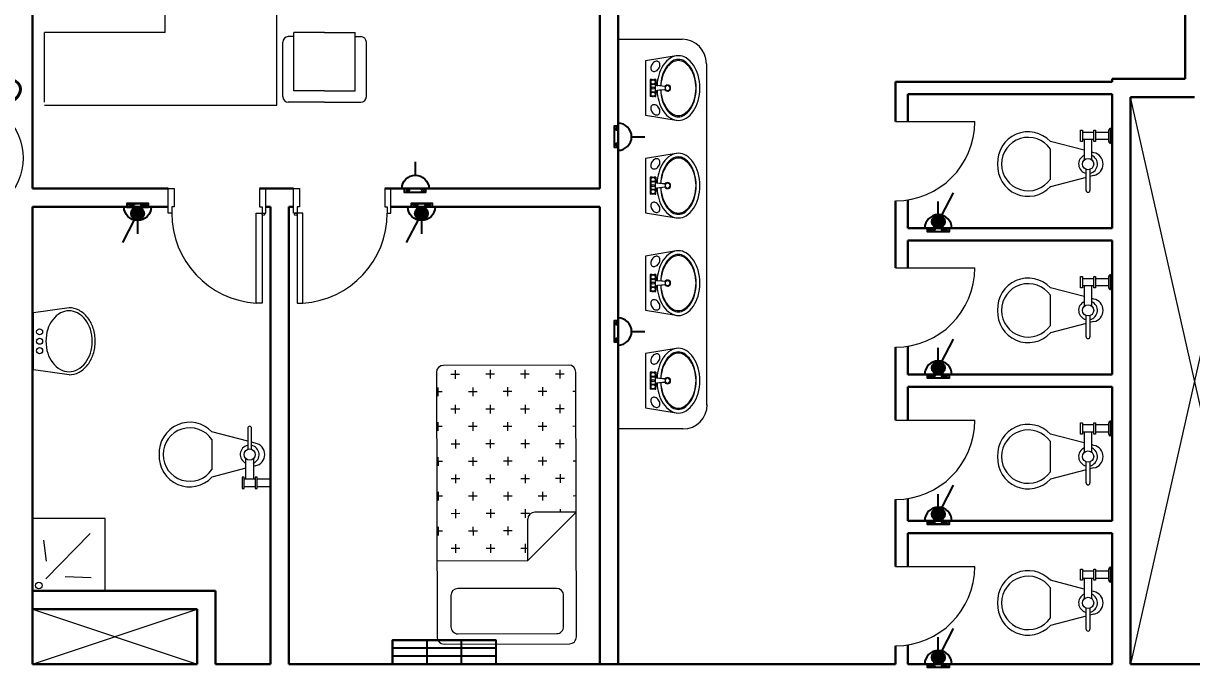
# Model space of a CAD drawing. Extents: x -15 to 148, y 313 to 399.
# Drawn here: x 70.2 to 79.78, y 367.85 to 373.13 of the extents above; entities that cross this region are included whole.
import ezdxf

# ---------------------------------------------------------------- set-up
doc = ezdxf.new("R2010")
doc.units = 0
doc.header["$LTSCALE"] = 0.15
doc.layers.get('0').update_dxf_attribs({"color": 252})
for name, color, linetype in [('0 BDH', 252, 'Continuous'), ('0 CCTV', 252, 'Continuous'), ('0 NAMES', 252, 'Continuous'), ('0 sockets', 252, 'Continuous'), ('0 UPS WIRING', 252, 'Continuous'), ('CCTV', 4, 'Continuous'), ('E- Power- SYM', 4, 'Continuous'), ('E-SOCK', 2, 'Continuous'), ('Lighting Swiches Layer', 4, 'Continuous')]:
    doc.layers.add(name, color=color, linetype=linetype)
for name, color, linetype, lineweight in [('anal', 252, 'Continuous', 20), ('DOOR', 252, 'Continuous', 20), ('E-LT-CKT-NM', 7, 'Continuous', 30), ('FIXT', 252, 'Continuous', 9), ('FUR', 252, 'Continuous', 9), ('sofa', 252, 'Continuous', 9), ('T-CCTV', 7, 'Continuous', 0), ('wall', 252, 'Continuous', 30), ('WC', 252, 'Continuous', 9)]:
    doc.layers.add(name, color=color, linetype=linetype, lineweight=lineweight)
doc.styles.add('SDC-TEXT-ARB', font='sdc-arb.shx')
pattern_1 = [(0, (0, 0), (0, 6.985), [5.08, -1.905]), (90, (0, 0), (-6.985, 4e-16), [5.08, -1.905])]

# ---------------------------------------------------------------- blocks, each defined once
blk = doc.blocks.new('A$C48FC3568')
at = {"layer": 'FUR'}
h = blk.add_hatch(dxfattribs=at)
h.set_pattern_fill('CROSS', color=256, scale=0.5, style=0)
h.set_pattern_definition([(0, (-34.60875, 58.23435), (0.125, -0.125), [0.0625, -0.1875]), (270, (-34.5775, 58.2656), (-0.125, -0.125), [0.0625, -0.1875])])
h.paths.add_polyline_path([(1.0549, 0.7028), (1.0549, 1), (0.05, 1, 0.414214), (0, 0.95), (0, 0.05, 0.414214), (0.05, 0), (1.402, 0), (1.402, 0.6528), (1.1049, 0.6528, -0.414214)])
for p, q in [((0, 0.95), (0, 0.05)), ((1.95, 1), (0.05, 1)), ((1.402, 0.6528), (1.0549, 1)), ((1.0549, 1), (1.0549, 0.7028)), ((2, 0.05), (2, 0.95)), ((1.6023, 0.8585), (1.6023, 0.15)), ((1.877, 0.9085), (1.6523, 0.9085)), ((1.927, 0.15), (1.927, 0.8585)), ((1.402, 0.6528), (1.1049, 0.6528)), ((1.402, 0), (1.402, 0.6528)), ((1.6523, 0.1), (1.877, 0.1)), ((0.05, 0), (1.95, 0))]:
    blk.add_line(p, q, dxfattribs=at)
for centre, start, end in [((0.05, 0.95), 90, 180), ((1.95, 0.95), 360, 90), ((1.6523, 0.8585), 90, 180), ((1.877, 0.8585), 360, 90), ((1.1049, 0.7028), 180, 270), ((1.6523, 0.15), 180, 270), ((1.877, 0.15), 270, 0), ((0.05, 0.05), 180, 270), ((1.95, 0.05), 270, 360)]:
    blk.add_arc(centre, 0.05, start, end, dxfattribs=at)
blk = doc.blocks.new('ARCH')
at = {"layer": 'anal'}
for p, q in [((75.075, 373), (75.6, 373)), ((75.8, 372.8), (75.8, 370)), ((75.6062, 369.8036), (75.075, 369.8036)), ((70.275, 367.875), (71.625, 368.325)), ((70.275, 368.325), (71.625, 367.875)), ((70.275, 367.875), (71.625, 368.325)), ((70.275, 368.325), (71.625, 367.875))]:
    blk.add_line(p, q, dxfattribs=at)
for centre, start, end in [((75.6, 372.8), 0, 90), ((75.6062, 370.0036), 270, 0)]:
    blk.add_arc(centre, 0.2, start, end, dxfattribs=at)
at = {"layer": 'DOOR'}
for p, q in [((77.35, 372.325), (78, 372.325)), ((77.35, 371.125), (78, 371.125)), ((77.35, 369.875), (78, 369.875)), ((77.35, 368.675), (78, 368.675))]:
    blk.add_line(p, q, dxfattribs=at)
for points in [[(71.4165, 371.575), (71.3865, 371.575), (71.3865, 371.775), (71.4365, 371.775), (71.4365, 371.625), (71.4165, 371.625)], [(72.1565, 371.575), (72.1865, 371.575), (72.1865, 371.775), (72.1365, 371.775), (72.1365, 371.625), (72.1565, 371.625)], [(72.4435, 371.575), (72.4135, 371.575), (72.4135, 371.775), (72.4635, 371.775), (72.4635, 371.625), (72.4435, 371.625)], [(73.1835, 371.575), (73.2135, 371.575), (73.2135, 371.775), (73.1635, 371.775), (73.1635, 371.625), (73.1835, 371.625)], [(72.1565, 371.575), (72.1565, 370.835), (72.1085, 370.835), (72.1085, 371.575)], [(72.4435, 371.575), (72.4435, 370.835), (72.4915, 370.835), (72.4915, 371.575)]]:
    blk.add_lwpolyline(points, close=True, dxfattribs=at)
for centre in [(72.1665, 371.565), (72.4335, 371.565)]:
    blk.add_circle(centre, 0.01, dxfattribs=at)
for centre, radius, start, end in [((77.35, 372.325), 0.65, 270, 0), ((72.1565, 371.575), 0.74, 180, 266.27688), ((72.4435, 371.575), 0.74, 273.72312, 0), ((77.35, 371.125), 0.65, 270, 0), ((77.35, 369.875), 0.65, 270, 0), ((77.35, 368.675), 0.65, 270, 0)]:
    blk.add_arc(centre, radius, start, end, dxfattribs=at)
at = {"layer": 'FIXT'}
for p, q in [((75.5501, 372.8639), (75.3, 372.8225)), ((75.3, 372.8225), (75.3, 372.3775)), ((75.3395, 372.67), (75.3395, 372.53)), ((75.3528, 372.67), (75.3395, 372.67)), ((75.344, 372.669), (75.3395, 372.67)), ((75.3509, 372.669), (75.344, 372.669)), ((75.344, 372.669), (75.344, 372.6626)), ((75.3845, 372.67), (75.3712, 372.67)), ((75.38, 372.669), (75.3731, 372.669)), ((75.38, 372.669), (75.3845, 372.67)), ((75.38, 372.669), (75.38, 372.6626)), ((75.3845, 372.67), (75.3845, 372.6391)), ((75.344, 372.6374), (75.344, 372.5626)), ((75.38, 372.6374), (75.38, 372.5626)), ((75.3845, 372.53), (75.3845, 372.5609)), ((75.4621, 372.6132), (75.3979, 372.62)), ((75.4621, 372.5867), (75.3979, 372.58)), ((75.4635, 372.614), (75.416, 372.6181)), ((75.4635, 372.586), (75.416, 372.5819)), ((75.4621, 372.6132), (75.4635, 372.614)), ((75.4621, 372.5867), (75.4635, 372.586)), ((75.344, 372.531), (75.3395, 372.53)), ((75.3528, 372.53), (75.3395, 372.53)), ((75.344, 372.531), (75.344, 372.5374)), ((75.3509, 372.531), (75.344, 372.531)), ((75.3845, 372.53), (75.3712, 372.53)), ((75.38, 372.531), (75.3731, 372.531)), ((75.38, 372.531), (75.38, 372.5374)), ((75.38, 372.531), (75.3845, 372.53)), ((75.3, 372.3775), (75.5501, 372.3361)), ((75.5501, 372.0639), (75.3, 372.0225)), ((75.3, 372.0225), (75.3, 371.5775)), ((75.3395, 371.87), (75.3395, 371.73)), ((75.3528, 371.87), (75.3395, 371.87)), ((75.344, 371.869), (75.3395, 371.87)), ((75.3509, 371.869), (75.344, 371.869)), ((75.344, 371.869), (75.344, 371.8626)), ((75.344, 371.8374), (75.344, 371.7626)), ((75.3845, 371.87), (75.3712, 371.87)), ((75.38, 371.869), (75.3731, 371.869)), ((75.38, 371.869), (75.3845, 371.87)), ((75.38, 371.869), (75.38, 371.8626)), ((75.38, 371.8374), (75.38, 371.7626)), ((75.3845, 371.87), (75.3845, 371.8391)), ((75.4621, 371.8132), (75.3979, 371.82)), ((75.4621, 371.7867), (75.3979, 371.78)), ((75.4635, 371.814), (75.416, 371.8181)), ((75.4635, 371.786), (75.416, 371.7819)), ((75.4621, 371.8132), (75.4635, 371.814)), ((75.4621, 371.7867), (75.4635, 371.786)), ((75.344, 371.731), (75.3395, 371.73)), ((75.3528, 371.73), (75.3395, 371.73)), ((75.344, 371.731), (75.344, 371.7374)), ((75.3509, 371.731), (75.344, 371.731)), ((75.3845, 371.73), (75.3712, 371.73)), ((75.38, 371.731), (75.3731, 371.731)), ((75.38, 371.731), (75.38, 371.7374)), ((75.38, 371.731), (75.3845, 371.73)), ((75.3845, 371.73), (75.3845, 371.7609)), ((75.3, 371.5775), (75.5501, 371.5361)), ((75.5501, 371.2639), (75.3, 371.2225)), ((75.3, 371.2225), (75.3, 370.7775)), ((75.3395, 371.07), (75.3395, 370.93)), ((75.3528, 371.07), (75.3395, 371.07)), ((75.344, 371.069), (75.3395, 371.07)), ((75.3509, 371.069), (75.344, 371.069)), ((75.344, 371.069), (75.344, 371.0626)), ((75.344, 371.0374), (75.344, 370.9626)), ((75.3845, 371.07), (75.3712, 371.07)), ((75.38, 371.069), (75.3731, 371.069)), ((75.38, 371.069), (75.3845, 371.07)), ((75.38, 371.069), (75.38, 371.0626)), ((75.38, 371.0374), (75.38, 370.9626)), ((75.3845, 371.07), (75.3845, 371.0391)), ((75.4621, 371.0132), (75.3979, 371.02)), ((75.4635, 371.014), (75.416, 371.0181)), ((75.4621, 371.0132), (75.4635, 371.014)), ((75.344, 370.931), (75.3395, 370.93)), ((75.3528, 370.93), (75.3395, 370.93)), ((75.344, 370.931), (75.344, 370.9374)), ((75.3509, 370.931), (75.344, 370.931)), ((75.3845, 370.93), (75.3712, 370.93)), ((75.38, 370.931), (75.3731, 370.931)), ((75.38, 370.931), (75.38, 370.9374)), ((75.38, 370.931), (75.3845, 370.93)), ((75.3845, 370.93), (75.3845, 370.9609)), ((75.4621, 370.9867), (75.3979, 370.98)), ((75.4635, 370.986), (75.416, 370.9819)), ((75.4621, 370.9867), (75.4635, 370.986)), ((70.5744, 370.798), (70.2835, 370.7569)), ((70.2835, 370.2891), (70.2835, 370.7569)), ((75.3, 370.7775), (75.5501, 370.7361)), ((75.5501, 370.4639), (75.3, 370.4225)), ((75.3, 370.4225), (75.3, 369.9775)), ((70.5744, 370.248), (70.2835, 370.2891)), ((75.3395, 370.27), (75.3395, 370.13)), ((75.3528, 370.27), (75.3395, 370.27)), ((75.344, 370.269), (75.3395, 370.27)), ((75.3509, 370.269), (75.344, 370.269)), ((75.344, 370.269), (75.344, 370.2626)), ((75.3845, 370.27), (75.3712, 370.27)), ((75.38, 370.269), (75.3731, 370.269)), ((75.38, 370.269), (75.3845, 370.27)), ((75.38, 370.269), (75.38, 370.2626)), ((75.3845, 370.27), (75.3845, 370.2391)), ((75.344, 370.2374), (75.344, 370.1626)), ((75.38, 370.2374), (75.38, 370.1626)), ((75.3845, 370.13), (75.3845, 370.1609)), ((75.4621, 370.2132), (75.3979, 370.22)), ((75.4621, 370.1867), (75.3979, 370.18)), ((75.4635, 370.214), (75.416, 370.2181)), ((75.4635, 370.186), (75.416, 370.1819)), ((75.4621, 370.2132), (75.4635, 370.214)), ((75.4621, 370.1867), (75.4635, 370.186)), ((75.344, 370.131), (75.3395, 370.13)), ((75.3528, 370.13), (75.3395, 370.13)), ((75.344, 370.131), (75.344, 370.1374)), ((75.3509, 370.131), (75.344, 370.131)), ((75.3845, 370.13), (75.3712, 370.13)), ((75.38, 370.131), (75.3731, 370.131)), ((75.38, 370.131), (75.38, 370.1374)), ((75.38, 370.131), (75.3845, 370.13)), ((75.3, 369.9775), (75.5501, 369.9361))]:
    blk.add_line(p, q, dxfattribs=at)
for centre, radius in [((75.362, 372.65), 0.022), ((75.362, 372.65), 0.0173), ((75.362, 372.55), 0.022), ((75.362, 372.55), 0.0173), ((75.362, 372.6), 0.0095), ((75.362, 371.85), 0.022), ((75.362, 371.85), 0.0173), ((75.362, 371.8), 0.0095), ((75.362, 371.75), 0.022), ((75.362, 371.75), 0.0173), ((75.362, 371.05), 0.022), ((75.362, 371.05), 0.0173), ((75.362, 370.95), 0.022), ((75.362, 370.95), 0.0173), ((75.362, 371), 0.0095), ((70.3332, 370.6004), 0.025), ((70.3332, 370.523), 0.025), ((70.3332, 370.4457), 0.025), ((75.362, 370.25), 0.022), ((75.362, 370.25), 0.0173), ((75.362, 370.15), 0.022), ((75.362, 370.15), 0.0173), ((75.362, 370.2), 0.0095)]:
    blk.add_circle(centre, radius, dxfattribs=at)
for centre, radius, start, end in [((75.6136, 372.6766), 0.2016, 122.07252, 146.53462), ((75.5695, 372.7469), 0.1186, 90, 122.07252), ((75.5695, 372.7469), 0.0886, 90, 122.07252), ((75.5695, 372.7469), 0.1186, 57.92748, 90), ((75.5695, 372.7469), 0.0886, 57.92748, 90), ((75.5254, 372.6766), 0.2016, 33.46538, 57.92748), ((75.3908, 372.7656), 0.0477, 162.15178, 181.68972), ((75.3791, 372.7653), 0.036, 181.68972, 205.92952), ((75.4056, 372.7608), 0.0632, 145, 162.15178), ((75.368, 372.7599), 0.0237, 205.92952, 235), ((75.4056, 372.7608), 0.0632, 127.84822, 145), ((75.368, 372.7599), 0.0237, 235, 264.07048), ((75.3693, 372.7721), 0.036, 264.07048, 288.31028), ((75.3961, 372.7731), 0.0477, 108.31028, 127.84822), ((75.3656, 372.7832), 0.0477, 288.31028, 307.84822), ((75.3924, 372.7842), 0.036, 84.07048, 108.31028), ((75.3561, 372.7955), 0.0632, 307.84822, 325), ((75.3936, 372.7965), 0.0237, 55, 84.07048), ((75.3936, 372.7965), 0.0237, 25.92952, 55), ((75.3561, 372.7955), 0.0632, 325, 342.15178), ((75.6836, 372.6303), 0.2855, 146.53462, 164.68757), ((75.3826, 372.7911), 0.036, 1.68972, 25.92952), ((75.3708, 372.7908), 0.0477, 342.15178, 1.68972), ((75.6836, 372.6303), 0.2555, 146.53462, 164.68757), ((75.6836, 372.6203), 0.2555, 146.53462, 164.68757), ((75.6136, 372.6766), 0.1716, 122.07252, 146.53462), ((75.6136, 372.6666), 0.1716, 122.07252, 146.53462), ((75.5695, 372.7369), 0.0886, 90, 122.07252), ((75.5695, 372.7369), 0.0886, 57.92748, 90), ((75.5254, 372.6766), 0.1716, 33.46538, 57.92748), ((75.5254, 372.6666), 0.1716, 33.46538, 57.92748), ((75.4554, 372.6303), 0.2555, 15.31243, 33.46538), ((75.4554, 372.6203), 0.2555, 15.31243, 33.46538), ((75.4554, 372.6303), 0.2855, 15.31243, 33.46538), ((75.3333, 372.65), 0.0115, 315.8561, 44.1439), ((75.362, 372.6787), 0.0115, 225.8561, 314.1439), ((75.3907, 372.65), 0.0115, 135.8561, 224.1439), ((75.7943, 372.6), 0.4003, 164.68757, 176.8829), ((75.7943, 372.6), 0.3703, 164.68757, 177.31327), ((75.7943, 372.59), 0.3703, 164.68757, 175.77096), ((75.3447, 372.6), 0.3703, 0, 15.31243), ((75.3447, 372.59), 0.3703, 1.54763, 15.31243), ((75.3447, 372.6), 0.4003, 0, 15.31243), ((75.3333, 372.55), 0.0115, 315.8561, 44.1439), ((75.362, 372.6213), 0.0115, 45.8561, 134.1439), ((75.362, 372.5787), 0.0115, 225.8561, 314.1439), ((75.3907, 372.55), 0.0115, 135.8561, 224.1439), ((75.4, 372.6399), 0.02, 186.65267, 264.02226), ((75.4, 372.5601), 0.02, 95.97774, 173.34733), ((75.4045, 372.6391), 0.02, 180, 254.93868), ((75.4045, 372.5609), 0.02, 105.06132, 180), ((75.7943, 372.6), 0.4003, 183.1171, 195.31243), ((75.7943, 372.6), 0.3703, 182.68673, 195.31243), ((75.7943, 372.61), 0.3703, 184.22904, 195.31243), ((75.481, 372.6), 0.025, 211.88267, 148.11733), ((75.3652, 372.6), 0.0978, 352.2121, 7.7879), ((75.3655, 372.6), 0.099, 351.872, 8.128), ((75.481, 372.6), 0.02, 90, 148.50071), ((75.481, 372.6), 0.02, 211.49929, 270), ((75.481, 372.6), 0.02, 270, 90), ((75.3447, 372.6), 0.3703, 344.68757, 0), ((75.3447, 372.61), 0.3703, 344.68757, 358.45237), ((75.3447, 372.6), 0.4003, 344.68757, 0), ((75.3791, 372.4347), 0.036, 154.07048, 178.31028), ((75.368, 372.4401), 0.0237, 125, 154.07048), ((75.362, 372.5213), 0.0115, 45.8561, 134.1439), ((75.368, 372.4401), 0.0237, 95.92952, 125), ((75.3693, 372.4279), 0.036, 71.68972, 95.92952), ((75.3656, 372.4168), 0.0477, 52.15178, 71.68972), ((75.3561, 372.4045), 0.0632, 35, 52.15178), ((75.6836, 372.5697), 0.2855, 195.31243, 213.46538), ((75.6836, 372.5797), 0.2555, 195.31243, 213.46538), ((75.6836, 372.5697), 0.2555, 195.31243, 213.46538), ((75.4554, 372.5797), 0.2555, 326.53462, 344.68757), ((75.4554, 372.5697), 0.2555, 326.53462, 344.68757), ((75.4554, 372.5697), 0.2855, 326.53462, 344.68757), ((75.3908, 372.4344), 0.0477, 178.31028, 197.84822), ((75.4056, 372.4392), 0.0632, 197.84822, 215), ((75.4056, 372.4392), 0.0632, 215, 232.15178), ((75.3961, 372.4269), 0.0477, 232.15178, 251.68972), ((75.3924, 372.4158), 0.036, 251.68972, 275.92952), ((75.3936, 372.4035), 0.0237, 275.92952, 305), ((75.3936, 372.4035), 0.0237, 305, 334.07048), ((75.3561, 372.4045), 0.0632, 17.84822, 35), ((75.3826, 372.4089), 0.036, 334.07048, 358.31028), ((75.3708, 372.4092), 0.0477, 358.31028, 17.84822), ((75.6136, 372.5234), 0.2016, 213.46538, 237.92748), ((75.6136, 372.5334), 0.1716, 213.46538, 237.92748), ((75.6136, 372.5234), 0.1716, 213.46538, 237.92748), ((75.5695, 372.4631), 0.0886, 237.92748, 270), ((75.5695, 372.4531), 0.0886, 237.92748, 270), ((75.5695, 372.4631), 0.0886, 270, 302.07252), ((75.5695, 372.4531), 0.0886, 270, 302.07252), ((75.5254, 372.5334), 0.1716, 302.07252, 326.53462), ((75.5254, 372.5234), 0.1716, 302.07252, 326.53462), ((75.5254, 372.5234), 0.2016, 302.07252, 326.53462), ((75.5695, 372.4531), 0.1186, 237.92748, 270), ((75.5695, 372.4531), 0.1186, 270, 302.07252), ((75.3908, 371.9656), 0.0477, 162.15178, 181.68972), ((75.4056, 371.9608), 0.0632, 145, 162.15178), ((75.4056, 371.9608), 0.0632, 127.84822, 145), ((75.3961, 371.9731), 0.0477, 108.31028, 127.84822), ((75.3924, 371.9842), 0.036, 84.07048, 108.31028), ((75.3936, 371.9965), 0.0237, 55, 84.07048), ((75.3936, 371.9965), 0.0237, 25.92952, 55), ((75.3561, 371.9955), 0.0632, 325, 342.15178), ((75.6836, 371.8303), 0.2855, 146.53462, 164.68757), ((75.3826, 371.9911), 0.036, 1.68972, 25.92952), ((75.3708, 371.9908), 0.0477, 342.15178, 1.68972), ((75.6836, 371.8303), 0.2555, 146.53462, 164.68757), ((75.6136, 371.8766), 0.2016, 122.07252, 146.53462), ((75.6136, 371.8766), 0.1716, 122.07252, 146.53462), ((75.6136, 371.8666), 0.1716, 122.07252, 146.53462), ((75.5695, 371.9469), 0.1186, 90, 122.07252), ((75.5695, 371.9469), 0.0886, 90, 122.07252), ((75.5695, 371.9369), 0.0886, 90, 122.07252), ((75.5695, 371.9469), 0.1186, 57.92748, 90), ((75.5695, 371.9469), 0.0886, 57.92748, 90), ((75.5695, 371.9369), 0.0886, 57.92748, 90), ((75.5254, 371.8766), 0.1716, 33.46538, 57.92748), ((75.5254, 371.8666), 0.1716, 33.46538, 57.92748), ((75.5254, 371.8766), 0.2016, 33.46538, 57.92748), ((75.4554, 371.8303), 0.2555, 15.31243, 33.46538), ((75.4554, 371.8303), 0.2855, 15.31243, 33.46538), ((75.3791, 371.9653), 0.036, 181.68972, 205.92952), ((75.368, 371.9599), 0.0237, 205.92952, 235), ((75.368, 371.9599), 0.0237, 235, 264.07048), ((75.3693, 371.9721), 0.036, 264.07048, 288.31028), ((75.3656, 371.9832), 0.0477, 288.31028, 307.84822), ((75.7943, 371.8), 0.4003, 164.68757, 176.8829), ((75.3561, 371.9955), 0.0632, 307.84822, 325), ((75.7943, 371.8), 0.3703, 164.68757, 177.31327), ((75.7943, 371.79), 0.3703, 164.68757, 175.77096), ((75.6836, 371.8203), 0.2555, 146.53462, 164.68757), ((75.4554, 371.8203), 0.2555, 15.31243, 33.46538), ((75.3447, 371.8), 0.3703, 0, 15.31243), ((75.3447, 371.79), 0.3703, 1.54763, 15.31243), ((75.3447, 371.8), 0.4003, 0, 15.31243), ((75.3333, 371.85), 0.0115, 315.8561, 44.1439), ((75.362, 371.8787), 0.0115, 225.8561, 314.1439), ((75.362, 371.8213), 0.0115, 45.8561, 134.1439), ((75.3907, 371.85), 0.0115, 135.8561, 224.1439), ((75.4, 371.8399), 0.02, 186.65267, 264.02226), ((75.4, 371.7601), 0.02, 95.97774, 173.34733), ((75.4045, 371.8391), 0.02, 180, 254.93868), ((75.4045, 371.7609), 0.02, 105.06132, 180), ((75.7943, 371.8), 0.3703, 182.68673, 195.31243), ((75.7943, 371.81), 0.3703, 184.22904, 195.31243), ((75.481, 371.8), 0.025, 211.88267, 148.11733), ((75.3652, 371.8), 0.0978, 352.2121, 7.7879), ((75.3655, 371.8), 0.099, 351.872, 8.128), ((75.481, 371.8), 0.02, 90, 148.50071), ((75.481, 371.8), 0.02, 211.49929, 270), ((75.481, 371.8), 0.02, 270, 90), ((75.3447, 371.8), 0.3703, 344.68757, 0), ((75.3447, 371.81), 0.3703, 344.68757, 358.45237), ((75.3447, 371.8), 0.4003, 344.68757, 0), ((75.3333, 371.75), 0.0115, 315.8561, 44.1439), ((75.362, 371.7787), 0.0115, 225.8561, 314.1439), ((75.362, 371.7213), 0.0115, 45.8561, 134.1439), ((75.3907, 371.75), 0.0115, 135.8561, 224.1439), ((75.7943, 371.8), 0.4003, 183.1171, 195.31243), ((75.6836, 371.7697), 0.2855, 195.31243, 213.46538), ((75.6836, 371.7797), 0.2555, 195.31243, 213.46538), ((75.6836, 371.7697), 0.2555, 195.31243, 213.46538), ((75.4554, 371.7797), 0.2555, 326.53462, 344.68757), ((75.4554, 371.7697), 0.2555, 326.53462, 344.68757), ((75.4554, 371.7697), 0.2855, 326.53462, 344.68757), ((75.3791, 371.6347), 0.036, 154.07048, 178.31028), ((75.3908, 371.6344), 0.0477, 178.31028, 197.84822), ((75.4056, 371.6392), 0.0632, 197.84822, 215), ((75.368, 371.6401), 0.0237, 125, 154.07048), ((75.4056, 371.6392), 0.0632, 215, 232.15178), ((75.368, 371.6401), 0.0237, 95.92952, 125), ((75.3693, 371.6279), 0.036, 71.68972, 95.92952), ((75.3961, 371.6269), 0.0477, 232.15178, 251.68972), ((75.3656, 371.6168), 0.0477, 52.15178, 71.68972), ((75.3561, 371.6045), 0.0632, 35, 52.15178), ((75.3936, 371.6035), 0.0237, 305, 334.07048), ((75.3561, 371.6045), 0.0632, 17.84822, 35), ((75.3826, 371.6089), 0.036, 334.07048, 358.31028), ((75.3708, 371.6092), 0.0477, 358.31028, 17.84822), ((75.6136, 371.7234), 0.2016, 213.46538, 237.92748), ((75.6136, 371.7334), 0.1716, 213.46538, 237.92748), ((75.6136, 371.7234), 0.1716, 213.46538, 237.92748), ((75.5695, 371.6631), 0.0886, 237.92748, 270), ((75.5695, 371.6631), 0.0886, 270, 302.07252), ((75.5254, 371.7334), 0.1716, 302.07252, 326.53462), ((75.5254, 371.7234), 0.1716, 302.07252, 326.53462), ((75.5254, 371.7234), 0.2016, 302.07252, 326.53462), ((75.3924, 371.6158), 0.036, 251.68972, 275.92952), ((75.3936, 371.6035), 0.0237, 275.92952, 305), ((75.5695, 371.6531), 0.1186, 237.92748, 270), ((75.5695, 371.6531), 0.0886, 237.92748, 270), ((75.5695, 371.6531), 0.0886, 270, 302.07252), ((75.5695, 371.6531), 0.1186, 270, 302.07252), ((75.4056, 371.1608), 0.0632, 127.84822, 145), ((75.3961, 371.1731), 0.0477, 108.31028, 127.84822), ((75.3924, 371.1842), 0.036, 84.07048, 108.31028), ((75.3936, 371.1965), 0.0237, 55, 84.07048), ((75.3936, 371.1965), 0.0237, 25.92952, 55), ((75.3826, 371.1911), 0.036, 1.68972, 25.92952), ((75.6136, 371.0766), 0.2016, 122.07252, 146.53462), ((75.6136, 371.0766), 0.1716, 122.07252, 146.53462), ((75.6136, 371.0666), 0.1716, 122.07252, 146.53462), ((75.5695, 371.1469), 0.1186, 90, 122.07252), ((75.5695, 371.1469), 0.0886, 90, 122.07252), ((75.5695, 371.1369), 0.0886, 90, 122.07252), ((75.5695, 371.1469), 0.1186, 57.92748, 90), ((75.5695, 371.1469), 0.0886, 57.92748, 90), ((75.5695, 371.1369), 0.0886, 57.92748, 90), ((75.5254, 371.0766), 0.1716, 33.46538, 57.92748), ((75.5254, 371.0666), 0.1716, 33.46538, 57.92748), ((75.5254, 371.0766), 0.2016, 33.46538, 57.92748), ((75.3908, 371.1656), 0.0477, 162.15178, 181.68972), ((75.3791, 371.1653), 0.036, 181.68972, 205.92952), ((75.4056, 371.1608), 0.0632, 145, 162.15178), ((75.368, 371.1599), 0.0237, 205.92952, 235), ((75.368, 371.1599), 0.0237, 235, 264.07048), ((75.3693, 371.1721), 0.036, 264.07048, 288.31028), ((75.3656, 371.1832), 0.0477, 288.31028, 307.84822), ((75.3561, 371.1955), 0.0632, 307.84822, 325), ((75.3561, 371.1955), 0.0632, 325, 342.15178), ((75.6836, 371.0303), 0.2855, 146.53462, 164.68757), ((75.3708, 371.1908), 0.0477, 342.15178, 1.68972), ((75.6836, 371.0303), 0.2555, 146.53462, 164.68757), ((75.6836, 371.0203), 0.2555, 146.53462, 164.68757), ((75.4554, 371.0303), 0.2555, 15.31243, 33.46538), ((75.4554, 371.0203), 0.2555, 15.31243, 33.46538), ((75.4554, 371.0303), 0.2855, 15.31243, 33.46538), ((75.3333, 371.05), 0.0115, 315.8561, 44.1439), ((75.362, 371.0787), 0.0115, 225.8561, 314.1439), ((75.362, 371.0213), 0.0115, 45.8561, 134.1439), ((75.3907, 371.05), 0.0115, 135.8561, 224.1439), ((75.4, 371.0399), 0.02, 186.65267, 264.02226), ((75.4045, 371.0391), 0.02, 180, 254.93868), ((75.7943, 371), 0.4003, 164.68757, 176.8829), ((75.7943, 371), 0.3703, 164.68757, 177.31327), ((75.7943, 370.99), 0.3703, 164.68757, 175.77096), ((75.481, 371), 0.025, 211.88267, 148.11733), ((75.3652, 371), 0.0978, 352.2121, 7.7879), ((75.3655, 371), 0.099, 351.872, 8.128), ((75.481, 371), 0.02, 90, 148.50071), ((75.481, 371), 0.02, 270, 90), ((75.3447, 371), 0.3703, 0, 15.31243), ((75.3447, 370.99), 0.3703, 1.54763, 15.31243), ((75.3447, 371), 0.4003, 0, 15.31243), ((75.3333, 370.95), 0.0115, 315.8561, 44.1439), ((75.362, 370.9787), 0.0115, 225.8561, 314.1439), ((75.362, 370.9213), 0.0115, 45.8561, 134.1439), ((75.3907, 370.95), 0.0115, 135.8561, 224.1439), ((75.4, 370.9601), 0.02, 95.97774, 173.34733), ((75.4045, 370.9609), 0.02, 105.06132, 180), ((75.7943, 371), 0.4003, 183.1171, 195.31243), ((75.7943, 371), 0.3703, 182.68673, 195.31243), ((75.7943, 371.01), 0.3703, 184.22904, 195.31243), ((75.481, 371), 0.02, 211.49929, 270), ((75.3447, 371), 0.3703, 344.68757, 0), ((75.3447, 371.01), 0.3703, 344.68757, 358.45237), ((75.3447, 371), 0.4003, 344.68757, 0), ((75.3791, 370.8347), 0.036, 154.07048, 178.31028), ((75.3908, 370.8344), 0.0477, 178.31028, 197.84822), ((75.368, 370.8401), 0.0237, 125, 154.07048), ((75.368, 370.8401), 0.0237, 95.92952, 125), ((75.3693, 370.8279), 0.036, 71.68972, 95.92952), ((75.3656, 370.8168), 0.0477, 52.15178, 71.68972), ((75.3561, 370.8045), 0.0632, 35, 52.15178), ((75.3561, 370.8045), 0.0632, 17.84822, 35), ((75.6836, 370.9697), 0.2855, 195.31243, 213.46538), ((75.3708, 370.8092), 0.0477, 358.31028, 17.84822), ((75.6836, 370.9797), 0.2555, 195.31243, 213.46538), ((75.6836, 370.9697), 0.2555, 195.31243, 213.46538), ((75.6136, 370.9334), 0.1716, 213.46538, 237.92748), ((75.6136, 370.9234), 0.1716, 213.46538, 237.92748), ((75.5254, 370.9334), 0.1716, 302.07252, 326.53462), ((75.5254, 370.9234), 0.1716, 302.07252, 326.53462), ((75.4554, 370.9797), 0.2555, 326.53462, 344.68757), ((75.4554, 370.9697), 0.2555, 326.53462, 344.68757), ((75.4554, 370.9697), 0.2855, 326.53462, 344.68757), ((70.6018, 370.5771), 0.2029, 118.61302, 142.7902), ((70.5744, 370.6273), 0.1457, 90, 118.61302), ((70.5744, 370.6273), 0.1707, 61.38698, 90), ((70.5744, 370.6273), 0.1457, 61.38698, 90), ((70.5471, 370.5771), 0.2029, 37.2098, 61.38698), ((70.5471, 370.5771), 0.2279, 37.2098, 61.38698), ((75.4056, 370.8392), 0.0632, 197.84822, 215), ((75.4056, 370.8392), 0.0632, 215, 232.15178), ((75.3961, 370.8269), 0.0477, 232.15178, 251.68972), ((75.3924, 370.8158), 0.036, 251.68972, 275.92952), ((75.3936, 370.8035), 0.0237, 275.92952, 305), ((75.3936, 370.8035), 0.0237, 305, 334.07048), ((75.3826, 370.8089), 0.036, 334.07048, 358.31028), ((75.6136, 370.9234), 0.2016, 213.46538, 237.92748), ((75.5695, 370.8531), 0.1186, 237.92748, 270), ((75.5695, 370.8631), 0.0886, 237.92748, 270), ((75.5695, 370.8531), 0.0886, 237.92748, 270), ((75.5695, 370.8631), 0.0886, 270, 302.07252), ((75.5695, 370.8531), 0.0886, 270, 302.07252), ((75.5695, 370.8531), 0.1186, 270, 302.07252), ((75.5254, 370.9234), 0.2016, 302.07252, 326.53462), ((70.6449, 370.5444), 0.257, 142.7902, 162.54076), ((70.504, 370.5444), 0.257, 17.45924, 37.2098), ((70.504, 370.5444), 0.282, 17.45924, 37.2098), ((70.7128, 370.523), 0.3282, 162.54076, 180), ((70.4361, 370.523), 0.3282, 0, 17.45924), ((70.4361, 370.523), 0.3532, 360, 17.45924), ((70.7128, 370.523), 0.3282, 180, 197.45924), ((70.4361, 370.523), 0.3282, 342.54076, 360), ((70.4361, 370.523), 0.3532, 342.54076, 0), ((75.6136, 370.2766), 0.2016, 122.07252, 146.53462), ((75.5695, 370.3469), 0.1186, 90, 122.07252), ((75.5695, 370.3469), 0.1186, 57.92748, 90), ((75.5254, 370.2766), 0.2016, 33.46538, 57.92748), ((70.6449, 370.5017), 0.257, 197.45924, 217.2098), ((70.6018, 370.469), 0.2029, 217.2098, 241.38698), ((70.5471, 370.469), 0.2029, 298.61302, 322.7902), ((70.504, 370.5017), 0.257, 322.7902, 342.54076), ((70.504, 370.5017), 0.282, 322.7902, 342.54076), ((75.3908, 370.3656), 0.0477, 162.15178, 181.68972), ((75.3791, 370.3653), 0.036, 181.68972, 205.92952), ((75.4056, 370.3608), 0.0632, 145, 162.15178), ((75.368, 370.3599), 0.0237, 205.92952, 235), ((75.4056, 370.3608), 0.0632, 127.84822, 145), ((75.3961, 370.3731), 0.0477, 108.31028, 127.84822), ((75.3656, 370.3832), 0.0477, 288.31028, 307.84822), ((75.3924, 370.3842), 0.036, 84.07048, 108.31028), ((75.3561, 370.3955), 0.0632, 307.84822, 325), ((75.3936, 370.3965), 0.0237, 55, 84.07048), ((75.3936, 370.3965), 0.0237, 25.92952, 55), ((75.3561, 370.3955), 0.0632, 325, 342.15178), ((75.6836, 370.2303), 0.2855, 146.53462, 164.68757), ((75.3826, 370.3911), 0.036, 1.68972, 25.92952), ((75.3708, 370.3908), 0.0477, 342.15178, 1.68972), ((75.6836, 370.2303), 0.2555, 146.53462, 164.68757), ((75.6836, 370.2203), 0.2555, 146.53462, 164.68757), ((75.6136, 370.2766), 0.1716, 122.07252, 146.53462), ((75.6136, 370.2666), 0.1716, 122.07252, 146.53462), ((75.5695, 370.3469), 0.0886, 90, 122.07252), ((75.5695, 370.3369), 0.0886, 90, 122.07252), ((75.5695, 370.3469), 0.0886, 57.92748, 90), ((75.5695, 370.3369), 0.0886, 57.92748, 90), ((75.5254, 370.2766), 0.1716, 33.46538, 57.92748), ((75.5254, 370.2666), 0.1716, 33.46538, 57.92748), ((75.4554, 370.2303), 0.2555, 15.31243, 33.46538), ((75.4554, 370.2203), 0.2555, 15.31243, 33.46538), ((75.4554, 370.2303), 0.2855, 15.31243, 33.46538), ((70.5744, 370.4188), 0.1457, 241.38698, 270), ((70.5744, 370.4188), 0.1457, 270, 298.61302), ((70.5744, 370.4188), 0.1707, 270, 298.61302), ((70.5471, 370.469), 0.2279, 298.61302, 322.7902), ((75.3333, 370.25), 0.0115, 315.8561, 44.1439), ((75.362, 370.2787), 0.0115, 225.8561, 314.1439), ((75.368, 370.3599), 0.0237, 235, 264.07048), ((75.3693, 370.3721), 0.036, 264.07048, 288.31028), ((75.3907, 370.25), 0.0115, 135.8561, 224.1439), ((75.7943, 370.2), 0.4003, 164.68757, 176.8829), ((75.7943, 370.2), 0.3703, 164.68757, 177.31327), ((75.7943, 370.19), 0.3703, 164.68757, 175.77096), ((75.3447, 370.2), 0.3703, 0, 15.31243), ((75.3447, 370.19), 0.3703, 1.54763, 15.31243), ((75.3447, 370.2), 0.4003, 0, 15.31243), ((75.3333, 370.15), 0.0115, 315.8561, 44.1439), ((75.362, 370.2213), 0.0115, 45.8561, 134.1439), ((75.362, 370.1787), 0.0115, 225.8561, 314.1439), ((75.3907, 370.15), 0.0115, 135.8561, 224.1439), ((75.4, 370.2399), 0.02, 186.65267, 264.02226), ((75.4, 370.1601), 0.02, 95.97774, 173.34733), ((75.4045, 370.2391), 0.02, 180, 254.93868), ((75.4045, 370.1609), 0.02, 105.06132, 180), ((75.7943, 370.2), 0.4003, 183.1171, 195.31243), ((75.7943, 370.2), 0.3703, 182.68673, 195.31243), ((75.7943, 370.21), 0.3703, 184.22904, 195.31243), ((75.481, 370.2), 0.025, 211.88267, 148.11733), ((75.3652, 370.2), 0.0978, 352.2121, 7.7879), ((75.3655, 370.2), 0.099, 351.872, 8.128), ((75.481, 370.2), 0.02, 90, 148.50071), ((75.481, 370.2), 0.02, 211.49929, 270), ((75.481, 370.2), 0.02, 270, 90), ((75.3447, 370.2), 0.3703, 344.68757, 0), ((75.3447, 370.21), 0.3703, 344.68757, 358.45237), ((75.3447, 370.2), 0.4003, 344.68757, 0), ((75.368, 370.0401), 0.0237, 125, 154.07048), ((75.362, 370.1213), 0.0115, 45.8561, 134.1439), ((75.368, 370.0401), 0.0237, 95.92952, 125), ((75.3693, 370.0279), 0.036, 71.68972, 95.92952), ((75.3656, 370.0168), 0.0477, 52.15178, 71.68972), ((75.6836, 370.1697), 0.2855, 195.31243, 213.46538), ((75.6836, 370.1797), 0.2555, 195.31243, 213.46538), ((75.6836, 370.1697), 0.2555, 195.31243, 213.46538), ((75.4554, 370.1797), 0.2555, 326.53462, 344.68757), ((75.4554, 370.1697), 0.2555, 326.53462, 344.68757), ((75.4554, 370.1697), 0.2855, 326.53462, 344.68757), ((75.3791, 370.0347), 0.036, 154.07048, 178.31028), ((75.3908, 370.0344), 0.0477, 178.31028, 197.84822), ((75.4056, 370.0392), 0.0632, 197.84822, 215), ((75.4056, 370.0392), 0.0632, 215, 232.15178), ((75.3961, 370.0269), 0.0477, 232.15178, 251.68972), ((75.3924, 370.0158), 0.036, 251.68972, 275.92952), ((75.3561, 370.0045), 0.0632, 35, 52.15178), ((75.3936, 370.0035), 0.0237, 275.92952, 305), ((75.3936, 370.0035), 0.0237, 305, 334.07048), ((75.3561, 370.0045), 0.0632, 17.84822, 35), ((75.3826, 370.0089), 0.036, 334.07048, 358.31028), ((75.3708, 370.0092), 0.0477, 358.31028, 17.84822), ((75.6136, 370.1234), 0.2016, 213.46538, 237.92748), ((75.6136, 370.1334), 0.1716, 213.46538, 237.92748), ((75.6136, 370.1234), 0.1716, 213.46538, 237.92748), ((75.5695, 370.0631), 0.0886, 237.92748, 270), ((75.5695, 370.0531), 0.0886, 237.92748, 270), ((75.5695, 370.0631), 0.0886, 270, 302.07252), ((75.5695, 370.0531), 0.0886, 270, 302.07252), ((75.5254, 370.1334), 0.1716, 302.07252, 326.53462), ((75.5254, 370.1234), 0.1716, 302.07252, 326.53462), ((75.5254, 370.1234), 0.2016, 302.07252, 326.53462), ((75.5695, 370.0531), 0.1186, 237.92748, 270), ((75.5695, 370.0531), 0.1186, 270, 302.07252)]:
    blk.add_arc(centre, radius, start, end, dxfattribs=at)
at = {"layer": 'FUR'}
for p, q in [((71.3631, 373.0562), (71.3631, 374.518)), ((72.2774, 372.4608), (72.2774, 374.518)), ((71.3631, 373.0562), (70.3728, 373.0562)), ((70.3728, 372.4847), (70.3728, 373.0562)), ((72.6692, 373.0562), (72.4177, 373.0562)), ((72.4177, 372.5762), (72.4177, 373.0562)), ((72.6692, 373.0562), (72.9206, 373.0562)), ((72.9206, 372.5762), (72.9206, 373.0562)), ((72.3263, 372.5305), (72.3263, 372.9762)), ((72.4177, 373.0219), (72.372, 373.0219)), ((72.9206, 373.0219), (72.9663, 373.0219)), ((73.012, 372.5305), (73.012, 372.9762)), ((72.6692, 372.5762), (72.4177, 372.5762)), ((72.6692, 372.5762), (72.9206, 372.5762)), ((70.3728, 372.4608), (72.2774, 372.4608)), ((72.6692, 372.4847), (72.372, 372.4847)), ((72.6692, 372.4847), (72.9663, 372.4847))]:
    blk.add_line(p, q, dxfattribs=at)
for centre, start, end in [((72.372, 372.9762), 90, 180), ((72.9663, 372.9762), 0, 90), ((72.372, 372.5305), 180, 270), ((72.9663, 372.5305), 270, 0)]:
    blk.add_arc(centre, 0.0457, start, end, dxfattribs=at)
at = {"layer": 'sofa'}
for p, q in [((80.3194, 367.9), (79.275, 372.525)), ((80.325, 372.525), (79.2806, 367.9)), ((70.8716, 369.0689), (70.2732, 369.0689)), ((70.8716, 368.4689), (70.8716, 369.0689)), ((70.3844, 368.574), (70.7488, 368.9459)), ((70.3883, 368.7197), (70.3691, 368.8922)), ((70.7565, 368.5817), (70.5417, 368.5893))]:
    blk.add_line(p, q, dxfattribs=at)
blk.add_circle((70.3269, 368.5203), 0.0268, dxfattribs=at)
at = {"layer": 'wall'}
for p, q in [((70.275, 374.925), (70.275, 371.775)), ((70.275, 374.925), (70.275, 371.775)), ((74.925, 371.775), (74.925, 374.925)), ((75.075, 367.875), (75.075, 374.925)), ((79.725, 372.675), (79.725, 374.925)), ((77.35, 372.65), (77.35, 372.325)), ((79.125, 372.65), (77.35, 372.65)), ((79.125, 372.675), (79.125, 372.65)), ((79.725, 372.675), (79.125, 372.675)), ((77.45, 372.55), (77.45, 372.325)), ((79.125, 372.55), (77.45, 372.55)), ((79.125, 372.55), (79.125, 371.45)), ((79.8, 372.525), (79.275, 372.525)), ((79.275, 372.525), (79.275, 367.875)), ((70.275, 371.775), (71.3865, 371.775)), ((72.1365, 371.775), (72.4135, 371.775)), ((73.1635, 371.775), (74.925, 371.775)), ((70.275, 371.625), (70.275, 368.475)), ((70.275, 371.625), (71.3865, 371.625)), ((70.275, 371.625), (70.275, 367.875)), ((70.8165, 371.625), (70.8365, 371.625)), ((72.1865, 371.625), (72.225, 371.625)), ((72.225, 371.625), (72.225, 367.875)), ((72.375, 371.625), (72.4135, 371.625)), ((72.375, 371.625), (72.375, 367.875)), ((73.2135, 371.625), (74.925, 371.625)), ((74.925, 367.875), (74.925, 371.625)), ((77.35, 371.675), (77.35, 371.125)), ((77.45, 371.6827), (77.45, 371.45)), ((79.125, 371.45), (77.45, 371.45)), ((79.125, 371.35), (77.45, 371.35)), ((77.45, 371.35), (77.45, 371.125)), ((79.125, 371.35), (79.125, 370.25)), ((77.35, 370.475), (77.35, 369.875)), ((77.45, 370.4827), (77.45, 370.25)), ((79.125, 370.25), (77.45, 370.25)), ((79.125, 370.15), (77.45, 370.15)), ((77.45, 370.15), (77.45, 369.875)), ((79.125, 370.15), (79.125, 369.05)), ((77.35, 369.225), (77.35, 368.675)), ((77.45, 369.2327), (77.45, 369.05)), ((79.125, 369.05), (77.45, 369.05)), ((79.125, 368.95), (77.45, 368.95)), ((77.45, 368.95), (77.45, 368.675)), ((79.125, 368.95), (79.125, 367.875)), ((70.275, 368.475), (71.775, 368.475)), ((71.775, 368.475), (71.775, 367.875)), ((70.275, 368.325), (71.625, 368.325)), ((71.625, 368.325), (71.625, 367.875)), ((77.35, 368.025), (77.35, 367.875)), ((77.45, 368.0327), (77.45, 367.875)), ((70.275, 367.875), (71.625, 367.875)), ((71.775, 367.875), (72.225, 367.875)), ((72.375, 367.875), (77.35, 367.875)), ((77.35, 367.875), (75.075, 367.875)), ((79.125, 367.875), (77.45, 367.875)), ((77.45, 367.875), (79.125, 367.875)), ((80.325, 367.875), (79.275, 367.875)), ((79.275, 367.875), (80.325, 367.875))]:
    blk.add_line(p, q, dxfattribs=at)
at = {"layer": 'WC'}
for p, q in [((79.1132, 372.1465), (79.1132, 372.2701)), ((78.8972, 372.0894), (78.619, 372.162)), ((78.8661, 372.2547), (78.8815, 372.2547)), ((78.8661, 372.162), (78.8661, 372.2547)), ((78.8815, 372.162), (78.8661, 372.162)), ((78.8815, 372.2547), (78.8815, 372.162)), ((78.8815, 372.2392), (78.9742, 372.2392)), ((78.9742, 372.1774), (78.8815, 372.1774)), ((78.897, 372.1774), (78.897, 372.0112)), ((78.9588, 372.0108), (78.9588, 372.1774)), ((78.9742, 372.2547), (78.9897, 372.2547)), ((78.9742, 372.162), (78.9742, 372.2547)), ((78.9897, 372.162), (78.9742, 372.162)), ((78.9897, 372.2547), (78.9897, 372.162)), ((78.9897, 372.2392), (79.0978, 372.2392)), ((79.0978, 372.1774), (78.9897, 372.1774)), ((79.0978, 372.162), (79.0978, 372.2547)), ((78.619, 371.8531), (78.619, 372.1002)), ((78.9742, 372.0693), (78.9584, 372.0735)), ((78.9124, 371.7605), (78.9124, 371.9334)), ((78.9742, 371.884), (78.9431, 371.8759)), ((78.9433, 371.9334), (78.9433, 371.7605)), ((78.9122, 371.8678), (78.619, 371.7913)), ((78.8661, 371.0547), (78.8815, 371.0547)), ((78.8661, 370.962), (78.8661, 371.0547)), ((78.8815, 371.0547), (78.8815, 370.962)), ((78.8815, 371.0392), (78.9742, 371.0392)), ((78.9742, 371.0547), (78.9897, 371.0547)), ((78.9742, 370.962), (78.9742, 371.0547)), ((78.9897, 371.0547), (78.9897, 370.962)), ((78.9897, 371.0392), (79.0978, 371.0392)), ((79.0978, 370.962), (79.0978, 371.0547)), ((79.1132, 370.9465), (79.1132, 371.0701)), ((78.8972, 370.8894), (78.619, 370.962)), ((78.8815, 370.962), (78.8661, 370.962)), ((78.9742, 370.9774), (78.8815, 370.9774)), ((78.897, 370.9774), (78.897, 370.8112)), ((78.9588, 370.8108), (78.9588, 370.9774)), ((78.9897, 370.962), (78.9742, 370.962)), ((79.0978, 370.9774), (78.9897, 370.9774)), ((78.619, 370.6531), (78.619, 370.9002)), ((78.9742, 370.8693), (78.9584, 370.8735)), ((78.9124, 370.5605), (78.9124, 370.7334)), ((78.9433, 370.7334), (78.9433, 370.5605)), ((78.9122, 370.6678), (78.619, 370.5913)), ((78.9742, 370.684), (78.9431, 370.6759)), ((79.1132, 369.7465), (79.1132, 369.8701)), ((72.0394, 369.7027), (71.7462, 369.7792)), ((72.0397, 369.81), (72.0397, 369.6371)), ((72.0706, 369.6371), (72.0706, 369.81)), ((78.8661, 369.8547), (78.8815, 369.8547)), ((78.8661, 369.762), (78.8661, 369.8547)), ((78.8815, 369.8547), (78.8815, 369.762)), ((78.8815, 369.8392), (78.9742, 369.8392)), ((78.9742, 369.7774), (78.8815, 369.7774)), ((78.897, 369.7774), (78.897, 369.6112)), ((78.9588, 369.6108), (78.9588, 369.7774)), ((78.9742, 369.8547), (78.9897, 369.8547)), ((78.9742, 369.762), (78.9742, 369.8547)), ((78.9897, 369.8547), (78.9897, 369.762)), ((78.9897, 369.8392), (79.0978, 369.8392)), ((79.0978, 369.7774), (78.9897, 369.7774)), ((79.0978, 369.762), (79.0978, 369.8547)), ((71.7462, 369.7174), (71.7462, 369.4703)), ((72.1015, 369.6865), (72.0703, 369.6946)), ((78.8972, 369.6894), (78.619, 369.762)), ((78.619, 369.4531), (78.619, 369.7002)), ((78.8815, 369.762), (78.8661, 369.762)), ((78.9742, 369.6693), (78.9584, 369.6735)), ((78.9897, 369.762), (78.9742, 369.762)), ((72.0244, 369.4811), (71.7462, 369.4085)), ((72.0242, 369.3931), (72.0242, 369.5593)), ((72.1015, 369.5012), (72.0856, 369.497)), ((72.086, 369.5597), (72.086, 369.3931)), ((78.9124, 369.3605), (78.9124, 369.5334)), ((78.9742, 369.484), (78.9431, 369.4759)), ((78.9433, 369.5334), (78.9433, 369.3605)), ((72.0088, 369.4085), (71.9933, 369.4085)), ((71.9933, 369.4085), (71.9933, 369.3158)), ((72.0088, 369.3158), (72.0088, 369.4085)), ((72.1015, 369.3931), (72.0088, 369.3931)), ((72.1015, 369.4085), (72.1015, 369.3158)), ((72.1169, 369.4085), (72.1015, 369.4085)), ((72.1169, 369.3158), (72.1169, 369.4085)), ((72.225, 369.3931), (72.1169, 369.3931)), ((78.9122, 369.4678), (78.619, 369.3913)), ((71.9933, 369.3158), (72.0088, 369.3158)), ((72.0088, 369.3313), (72.1015, 369.3313)), ((72.1015, 369.3158), (72.1169, 369.3158)), ((72.1169, 369.3313), (72.225, 369.3313)), ((78.8661, 368.6547), (78.8815, 368.6547)), ((78.8661, 368.562), (78.8661, 368.6547)), ((78.8815, 368.6547), (78.8815, 368.562)), ((78.8815, 368.6392), (78.9742, 368.6392)), ((78.9742, 368.6547), (78.9897, 368.6547)), ((78.9742, 368.562), (78.9742, 368.6547)), ((78.9897, 368.6547), (78.9897, 368.562)), ((78.9897, 368.6392), (79.0978, 368.6392)), ((79.0978, 368.562), (79.0978, 368.6547)), ((79.1132, 368.5465), (79.1132, 368.6701)), ((78.8972, 368.4894), (78.619, 368.562)), ((78.8815, 368.562), (78.8661, 368.562)), ((78.9742, 368.5774), (78.8815, 368.5774)), ((78.897, 368.5774), (78.897, 368.4112)), ((78.9588, 368.4108), (78.9588, 368.5774)), ((78.9897, 368.562), (78.9742, 368.562)), ((79.0978, 368.5774), (78.9897, 368.5774)), ((78.619, 368.2531), (78.619, 368.5002)), ((78.9742, 368.4693), (78.9584, 368.4735)), ((78.9124, 368.1605), (78.9124, 368.3334)), ((78.9433, 368.3334), (78.9433, 368.1605)), ((78.9122, 368.2678), (78.619, 368.1913)), ((78.9742, 368.284), (78.9431, 368.2759))]:
    blk.add_line(p, q, dxfattribs=at)
for centre in [(78.9279, 371.9767), (78.9279, 370.7767), (72.0551, 369.5938), (78.9279, 369.5767), (78.9279, 368.3767)]:
    blk.add_circle(centre, 0.0463, dxfattribs=at)
for centre, radius, start, end in [((79.1139, 372.254), 0.0161, 92.4084, 177.5916), ((78.4362, 371.9914), 0.25, 43.01722, 183.38), ((78.4376, 371.9755), 0.2201, 34.50543, 179.7), ((79.1139, 372.1627), 0.0161, 182.4084, 267.5916), ((78.9572, 371.9767), 0.0942, 280.3889, 79.61114), ((78.4362, 371.9619), 0.25, 176.62, 316.9828), ((78.4376, 371.9778), 0.2201, 180.3, 325.4946), ((78.9279, 371.9767), 0.0772, 113.4137, 258.1237), ((78.9279, 371.9767), 0.0772, 281.423, 67.14953), ((78.9279, 371.7605), 0.0154, 180, 360), ((78.4362, 370.7914), 0.25, 43.01722, 183.38), ((79.1139, 371.054), 0.0161, 92.4084, 177.5916), ((78.4376, 370.7755), 0.2201, 34.50543, 179.7), ((79.1139, 370.9627), 0.0161, 182.4084, 267.5916), ((78.9279, 370.7767), 0.0772, 113.4137, 258.1237), ((78.9279, 370.7767), 0.0772, 281.423, 67.14953), ((78.9572, 370.7767), 0.0942, 280.3889, 79.61114), ((78.4362, 370.7619), 0.25, 176.62, 316.9828), ((78.4376, 370.7778), 0.2201, 180.3, 325.4946), ((78.9279, 370.5605), 0.0154, 180, 360), ((79.1139, 369.854), 0.0161, 92.4084, 177.5916), ((71.5634, 369.6086), 0.25, 43.0172, 183.38), ((71.5648, 369.5927), 0.2201, 34.5054, 179.7), ((72.0551, 369.81), 0.0154, 0, 180), ((78.4362, 369.5914), 0.25, 43.01722, 183.38), ((78.4376, 369.5755), 0.2201, 34.50543, 179.7), ((72.0845, 369.5938), 0.0942, 280.38886, 79.6111), ((79.1139, 369.7627), 0.0161, 182.4084, 267.5916), ((71.5634, 369.5791), 0.25, 176.62, 316.98278), ((71.5648, 369.595), 0.2201, 180.3, 325.49457), ((72.0551, 369.5938), 0.0772, 101.8763, 246.5863), ((72.0551, 369.5938), 0.0772, 292.85047, 78.577), ((78.4362, 369.5619), 0.25, 176.62, 316.9828), ((78.4376, 369.5778), 0.2201, 180.3, 325.4946), ((78.9279, 369.5767), 0.0772, 113.4137, 258.1237), ((78.9279, 369.5767), 0.0772, 281.423, 67.14953), ((78.9572, 369.5767), 0.0942, 280.3889, 79.61114), ((78.9279, 369.3605), 0.0154, 180, 360), ((78.4362, 368.3914), 0.25, 43.01722, 183.38), ((79.1139, 368.654), 0.0161, 92.4084, 177.5916), ((78.4376, 368.3755), 0.2201, 34.50543, 179.7), ((79.1139, 368.5627), 0.0161, 182.4084, 267.5916), ((78.9279, 368.3767), 0.0772, 113.4137, 258.1237), ((78.9279, 368.3767), 0.0772, 281.423, 67.14953), ((78.9572, 368.3767), 0.0942, 280.3889, 79.61114), ((78.4362, 368.3619), 0.25, 176.62, 316.9828), ((78.4376, 368.3778), 0.2201, 180.3, 325.4946), ((78.9279, 368.1605), 0.0154, 180, 360)]:
    blk.add_arc(centre, radius, start, end, dxfattribs=at)
at = {"layer": 'FUR', "xscale": 1.142857142856969, "yscale": 1.142857142856969, "zscale": 1.142857142856969, "rotation": 270.1259017659578}
blk.add_blockref('A$C48FC3568', (73.5861, 370.3252), dxfattribs=at)
blk = doc.blocks.new('s')
at = {"layer": '0 BDH', "linetype": 'ByBlock'}
h = blk.add_hatch(dxfattribs=at)
h.set_pattern_fill('ANGLE', color=2)
h.set_pattern_definition([(0, (-147.759, -393.318), (0, 6.985), [5.08, -1.905]), (90, (-147.759, -393.318), (-6.985, 4e-16), [5.08, -1.905])])
h.paths.add_polyline_path([(0.0729, 0.0022, 1), (0.0545, 0.0022, 1)])
at = {"layer": '0 BDH', "color": 6, "linetype": 'ByBlock'}
blk.add_lwpolyline([(-0.0887, 0.015), (0.0887, 0.015), (0.0887, -0.015), (-0.0887, -0.015)], close=True, dxfattribs=at)
for centre in [(-0.0637, 0.0022), (0.0637, 0.0022)]:
    blk.add_circle(centre, 0.00918, dxfattribs=at)
blk = doc.blocks.new('WATHERPROOF SOCKER S.PH')
at = {"layer": 'E-SOCK', "color": 6}
for p, q in [((0, 0.1114), (0, 0.2201)), ((-0.1671, 0), (0.1671, 0))]:
    blk.add_line(p, q, dxfattribs=at)
blk.add_arc((0, 0), 0.1114, 0, 180, dxfattribs=at)
at = {"layer": '0 BDH', "color": 6, "linetype": 'ByBlock'}
blk.add_blockref('s', (-0.0007, -0.0144), dxfattribs=at)
blk = doc.blocks.new('*U165')
at = {"linetype": 'ByBlock'}
h = blk.add_hatch(dxfattribs=at)
h.set_pattern_fill('ANGLE', color=2)
h.set_pattern_definition([(0, (-301.6926, 2.516), (0, 6.985), [5.08, -1.905]), (90, (-301.6926, 2.516), (-6.985, 4e-16), [5.08, -1.905])])
h.paths.add_polyline_path([(87, -25, 1), (127, -25, 1)])
at = {"color": 6, "linetype": 'ByBlock'}
blk.add_lwpolyline([(-154, 0), (164, 0), (164, -52), (-154, -52)], close=True, dxfattribs=at)
for centre in [(-107, -25), (107, -25)]:
    blk.add_circle(centre, 20.1, dxfattribs=at)
at = {"layer": 'E-SOCK'}
for p, q in [((0, 200), (0, 395)), ((-300, 0), (300, 0))]:
    blk.add_line(p, q, dxfattribs=at)
blk.add_arc((0, 0), 200, 0, 180, dxfattribs=at)
blk = doc.blocks.new('BHU')
at = {"layer": '0 UPS WIRING', "linetype": 'ByBlock'}
h = blk.add_hatch(dxfattribs=at)
h.set_pattern_fill('ANGLE', color=2)
h.set_pattern_definition([(0, (-191.761, -360.1), (0, 6.985), [5.08, -1.905]), (90, (-191.761, -360.1), (-6.985, 4e-16), [5.08, -1.905])])
h.paths.add_polyline_path([(-0.4237, 0), (-0.4237, -0.0656), (-0.1412, -0.0656), (-0.1412, 0)])
h.paths.add_polyline_path([(0.1412, 0), (0.1412, -0.0656), (0.4237, -0.0656), (0.4237, 0)])
h.paths.add_polyline_path([(-0.1412, -0.1311), (-0.1412, -0.1967), (0.1412, -0.1967), (0.1412, -0.1311)])
at = {"layer": '0 UPS WIRING', "color": 2, "linetype": 'ByBlock'}
for p, q in [((-0.4237, -0.1967), (-0.4237, 0)), ((-0.1412, -0.1967), (-0.1412, 0)), ((0.1412, -0.1967), (0.1412, 0)), ((0.4237, -0.1967), (0.4237, 0)), ((-0.4237, 0), (0.4237, 0)), ((-0.4237, -0.0656), (0.4237, -0.0656)), ((-0.4237, -0.1311), (0.4237, -0.1311)), ((-0.4237, -0.1967), (0.4237, -0.1967))]:
    blk.add_line(p, q, dxfattribs=at)
blk.add_lwpolyline([(-0.4237, 0), (0.4237, 0), (0.4237, -0.1967), (-0.4237, -0.1967)], close=True, dxfattribs=at)
blk = doc.blocks.new('11')
at = {"layer": 'Lighting Swiches Layer'}
blk.add_hatch(color=256, dxfattribs=at).paths.add_polyline_path([(77310, 15167, 1), (77089, 15167, 1)])
blk.add_line((77251, 15264), (77455, 15654), dxfattribs=at)
blk.add_circle((77200, 15167), 110, dxfattribs=at)
blk = doc.blocks.new('switch one way one gang')
at = {"linetype": 'ByBlock'}
h = blk.add_hatch(dxfattribs=at)
h.set_pattern_fill('ANGLE', color=2)
h.set_pattern_definition(pattern_1)
h.paths.add_polyline_path([(0.098, -0.05, 1), (0.16, -0.05, 1)])
h = blk.add_hatch(dxfattribs=at)
h.set_pattern_fill('ANGLE', color=2)
h.set_pattern_definition(pattern_1)
h.paths.add_polyline_path([(0.16, -0.05, 1), (0.098, -0.05, 1)])
at = {"color": 6, "linetype": 'ByBlock'}
blk.add_lwpolyline([(-0.179, 0), (0.179, 0), (0.179, -0.095), (-0.179, -0.095)], close=True, dxfattribs=at)
for centre in [(-0.129, -0.05), (0.129, -0.05)]:
    blk.add_circle(centre, 0.0311, dxfattribs=at)
at = {"layer": 'E- Power- SYM', "xscale": 0.001626735360157606, "yscale": 0.001626735360157606, "zscale": 0.001626735360157606}
blk.add_blockref('11', (-125.583, -24.493), dxfattribs=at)
blk = doc.blocks.new('LEGEND_dwg_CCTV DOME-1155345-TELECOMMUNICATION LEGEND_ GENERAL NOTES _SYMBOLS _ ABBREVIATIONS')
at = {"layer": 'T-CCTV'}
blk.add_hatch(color=256, dxfattribs=at).paths.add_polyline_path([(255, -95.2), (-120.1, -95.2), (-120.1, 95.2), (255, 95.2)], flags=0)
at = {"layer": 'T-CCTV', "flags": 128}
for points in [[(-120.1, 27.6), (-261.6, 107.6), (-261.6, -107.6), (-120.1, -27.6)], [(255, -95.2), (255, 95.2), (-120.1, 95.2), (-120.1, -95.2), (255, -95.2)]]:
    blk.add_lwpolyline(points, dxfattribs=at)
at = {"layer": 'T-CCTV'}
blk.add_circle((0, 0), 358.2, dxfattribs=at)
blk = doc.blocks.new('ID CAMERA')
at = {"layer": 'CCTV', "color": 6, "xscale": 1.150579243575653, "yscale": 1.150579243575653, "zscale": 1.150579243575653}
blk.add_blockref('LEGEND_dwg_CCTV DOME-1155345-TELECOMMUNICATION LEGEND_ GENERAL NOTES _SYMBOLS _ ABBREVIATIONS', (-412.1, 0), dxfattribs=at)
at = {"layer": 'E-LT-CKT-NM', "color": 1, "style": 'SDC-TEXT-ARB'}
blk.add_attdef('ID', (-539.4, 492.1), '', height=326.1, dxfattribs=at)

msp = doc.modelspace()

# ---------------------------------------------------------------- block references
at = {"layer": '0 BDH', "color": 2, "linetype": 'ByBlock', "rotation": 180}
msp.add_blockref('BHU', (73.6486, 367.875), dxfattribs=at)
at = {"layer": '0 CCTV', "color": 2}
ref = msp.add_blockref('ID CAMERA', (70.125, 371.775), dxfattribs=dict(at, xscale=0.001147, yscale=0.001147, zscale=0.001147, rotation=327.9637170806957))
ref.add_attrib('ID', 'ID', (69.9, 372.5817), dxfattribs={"layer": 'E-LT-CKT-NM', "color": 1, "height": 0.2, "rotation": 327.96372, "style": 'SDC-TEXT-ARB'})
at = {"layer": '0 NAMES', "color": 6, "linetype": 'ByBlock', "xscale": 0.3, "yscale": 0.3, "zscale": 0.3}
for p in [(77.7, 371.45), (77.7, 370.25), (77.7, 369.05), (77.7, 367.875)]:
    msp.add_blockref('switch one way one gang', p, dxfattribs=at)
at = {"layer": '0 NAMES', "color": 6, "linetype": 'ByBlock', "xscale": 0.3, "yscale": 0.3, "zscale": 0.3, "rotation": 180}
for p in [(71.1365, 371.625), (73.4635, 371.625)]:
    msp.add_blockref('switch one way one gang', p, dxfattribs=at)
at = {"layer": '0 sockets', "color": 3}
for name, p in [('ARCH', (0, 0)), ('WATHERPROOF SOCKER S.PH', (77.7, 371.45)), ('WATHERPROOF SOCKER S.PH', (77.7, 370.25)), ('WATHERPROOF SOCKER S.PH', (77.7, 369.05)), ('WATHERPROOF SOCKER S.PH', (77.7, 367.875))]:
    msp.add_blockref(name, p, dxfattribs=at)
at = {"layer": '0 sockets', "color": 3, "rotation": 270}
for p in [(75.075, 372.2009), (75.075, 370.6027)]:
    msp.add_blockref('WATHERPROOF SOCKER S.PH', p, dxfattribs=at)
at = {"layer": '0 sockets', "color": 3, "xscale": -0.0005570000000000001, "yscale": 0.0005570000000000001, "zscale": 0.0005570000000000001}
msp.add_blockref('*U165', (73.4135, 371.775), dxfattribs=at)
at = {"layer": '0 sockets', "color": 3, "xscale": -1, "rotation": 180}
msp.add_blockref('WATHERPROOF SOCKER S.PH', (71.1365, 371.625), dxfattribs=at)
at = {"layer": '0 sockets', "color": 3, "xscale": -0.0005570000000000001, "yscale": 0.0005570000000000001, "zscale": 0.0005570000000000001, "rotation": 180}
msp.add_blockref('*U165', (73.4635, 371.625), dxfattribs=at)

doc.saveas('drawing.dxf')
